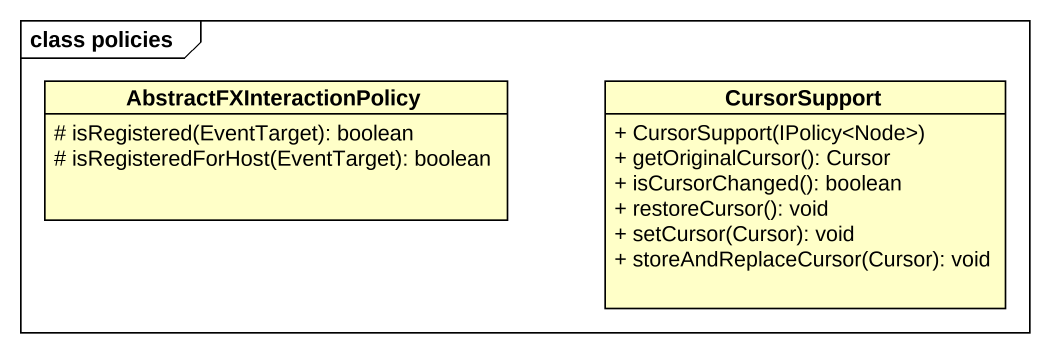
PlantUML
@startuml
mainframe class policies
hide circle
hide empty members
skinparam classAttributeIconSize 0
class AbstractFXInteractionPolicy #FFFFC8 {
  # isRegistered(EventTarget): boolean
  # isRegisteredForHost(EventTarget): boolean
}
class CursorSupport #FFFFC8 {
  + CursorSupport(IPolicy<Node>)
  + getOriginalCursor(): Cursor
  + isCursorChanged(): boolean
  + restoreCursor(): void
  + setCursor(Cursor): void
  + storeAndReplaceCursor(Cursor): void
}
@enduml
